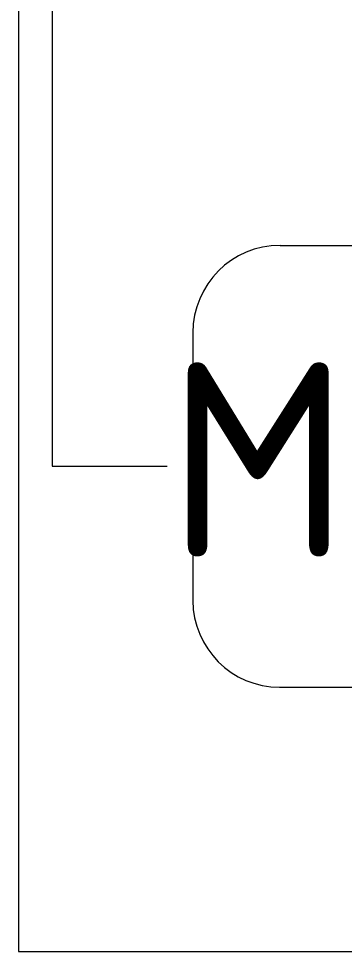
# Model space of a CAD drawing. Header units: millimetres. Extents: x -7229 to 200285, y -8553 to 29000.
# Drawn here: x 178053 to 178388, y 2295 to 3257 of the extents above; entities that cross this region are included whole.
import ezdxf

# ---------------------------------------------------------------- set-up
doc = ezdxf.new("R2010")
doc.units = ezdxf.units.MM
doc.layers.add('Марки для знаков', color=7, linetype='Continuous', lineweight=9)
doc.styles.add('GOST Common_1', font='GOST_Common.ttf', dxfattribs={"height": 200})

# ---------------------------------------------------------------- blocks, each defined once
blk = doc.blocks.new('Марка_Знаки - В прямоуг_Наименование краткое-30718135-План монтажа зашивок 1 этажа  в осях 12-23 лист 1')
at = {"layer": 'Марки для знаков'}
for p, q in [((-2.4547, 2.2776), (2.4547, 2.2776)), ((-3.3547, 1.3776), (-3.3547, -1.3841)), ((3.3547, 1.3776), (3.3547, -1.3776)), ((-2.4612, -2.2776), (2.4547, -2.2776))]:
    blk.add_line(p, q, dxfattribs=at)
for centre, radius, start, end in [((-2.4547, 1.3776), 0.9, 90, 180), ((2.4547, 1.3776), 0.9, 0, 90), ((-2.4612, -1.3841), 0.8935, 180, 270), ((2.4547, -1.3776), 0.9, 270, 0)]:
    blk.add_arc(centre, radius, start, end, dxfattribs=at)

msp = doc.modelspace()

# ---------------------------------------------------------------- linework, layer by layer
at = {"layer": 'Марки для знаков'}
for p, q in [((178052.5, 3981.75), (178052.5, 2295.43)), ((178087.12, 3853.02), (178087.12, 2795.63)), ((178087.12, 2795.63), (178205.54, 2795.63)), ((178052.5, 2295.43), (178946.45, 2295.43))]:
    msp.add_line(p, q, dxfattribs=at)

# ---------------------------------------------------------------- block references
at = {"layer": 'Марки для знаков', "xscale": 99.99999999999993, "yscale": 99.99999999999993, "zscale": 99.99999999999993}
msp.add_blockref('Марка_Знаки - В прямоуг_Наименование краткое-30718135-План монтажа зашивок 1 этажа  в осях 12-23 лист 1', (178567.54, 2795.63), dxfattribs=at)

# ---------------------------------------------------------------- texts
at = {"layer": 'Марки для знаков', "insert": (178205.54, 2902.68), "char_height": 200, "width": 224.4725, "attachment_point": 1, "style": 'GOST Common_1'}
msp.add_mtext('\\fGOST Common|b0|i0|c204|p34|;М', dxfattribs=at)

doc.saveas('drawing.dxf')
